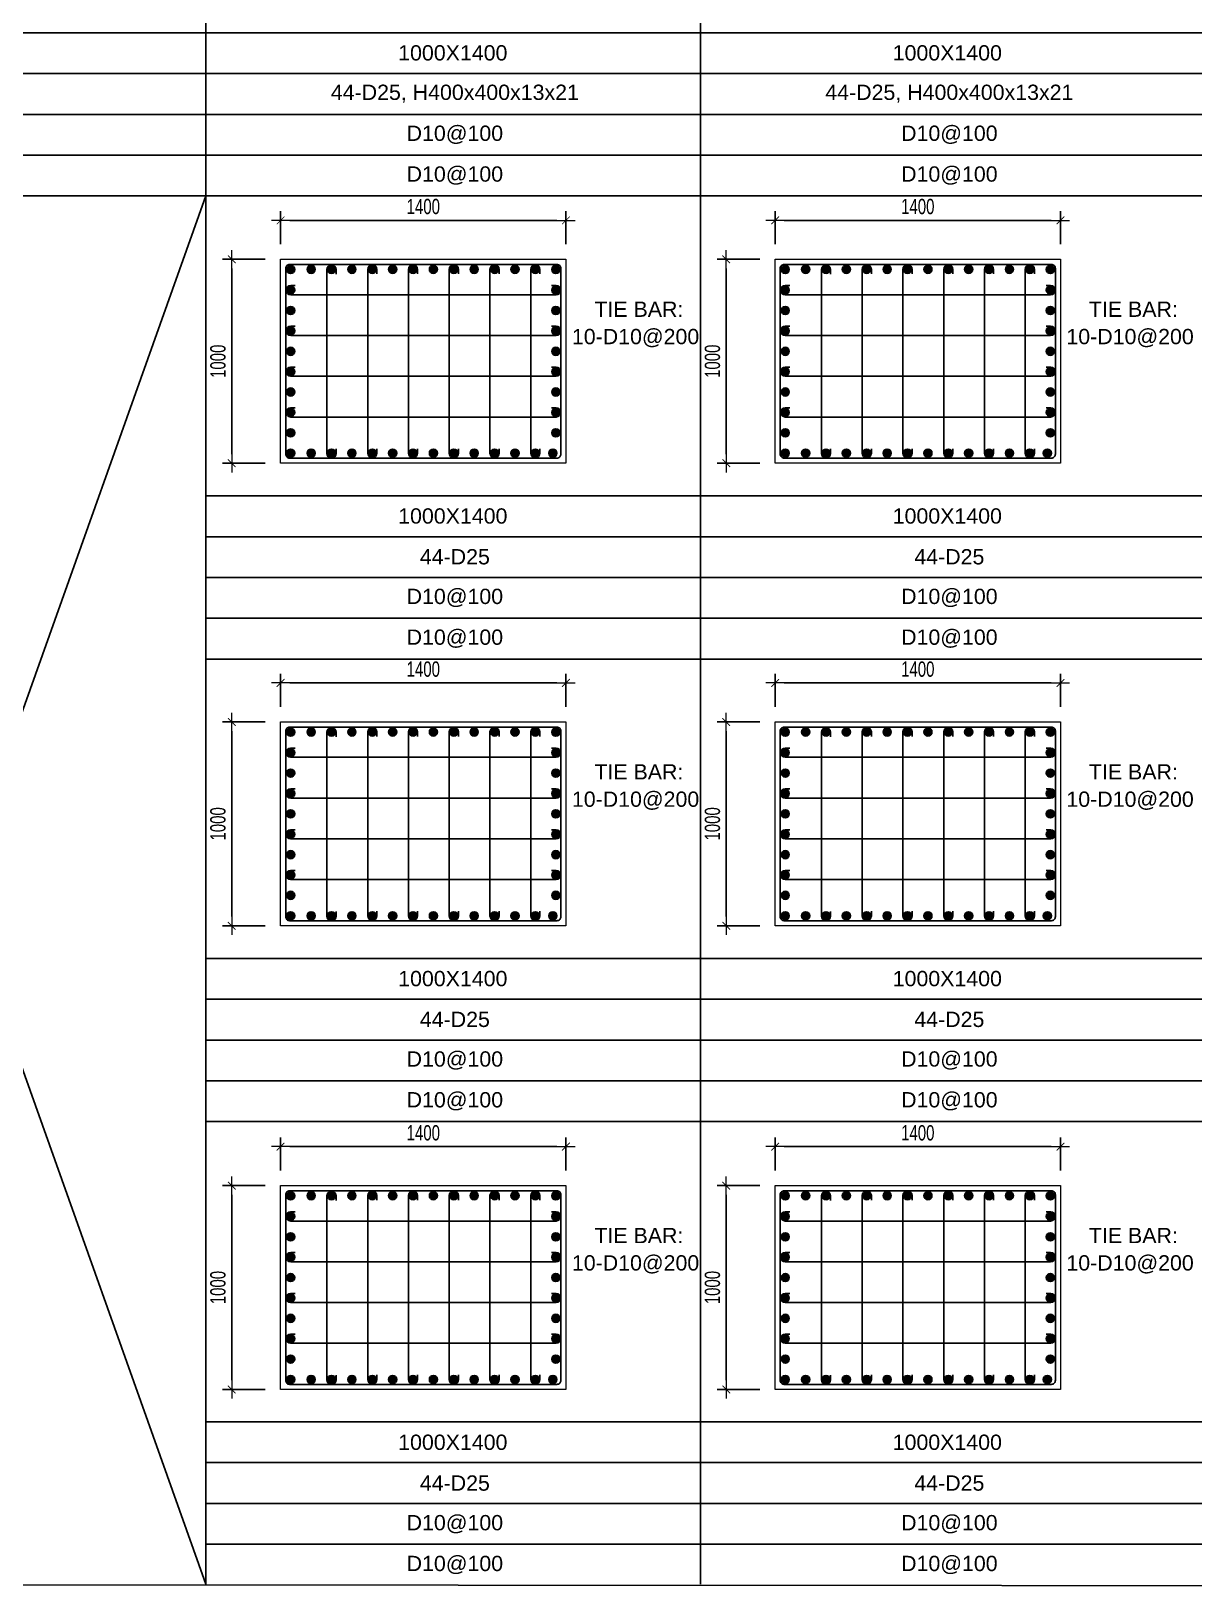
# Model space of a CAD drawing. Header units: millimetres. Extents: x 49323 to 538172, y -39336 to 181761.
# Drawn here: x 267523 to 273228, y 45997 to 53629 of the extents above; entities that cross this region are included whole.
import ezdxf
from ezdxf.enums import TextEntityAlignment as Align

# ---------------------------------------------------------------- set-up
doc = ezdxf.new("R2010")
doc.units = ezdxf.units.MM
doc.linetypes.add('CENTER2', pattern=[1.125, 0.75, -0.125, 0.125, -0.125])
doc.layers.get('Defpoints').update_dxf_attribs({"color": 151, "lineweight": 9})
for name, color, linetype in [('2', 2, 'Continuous'), ('A-ANNO-LEAD', 4, 'Continuous'), ('CEN', 1, 'CENTER2'), ('STL', 3, 'Continuous'), ('TIT1', 3, 'Continuous')]:
    doc.layers.add(name, color=color, linetype=linetype)
doc.layers.add('NDC_S_CONTINUOUS', color=3, linetype='Continuous', lineweight=20)
doc.layers.add('NDC_S_DIM', color=1, linetype='Continuous', lineweight=15)
doc.styles.add('NDC_ARIAL', font='arial.ttf', dxfattribs={"width": 0.85})
doc.styles.add('NDC_DIM', font='', dxfattribs={"width": 0.75})
doc.styles.get('NDC_DIM').set_extended_font_data('Dotum')
doc.dimstyles.new('NDC_dim_30', dxfattribs={"dimscale": 30, "dimtxt": 2.5, "dimasz": 1.5, "dimexe": 1.5, "dimexo": 2.5, "dimgap": 1, "dimtad": 1, "dimdec": 0, "dimzin": 0, "dimdsep": 46, "dimtxsty": 'NDC_DIM', "dimblk": 'DIMMARK', "dimcen": 0.09, "dimdle": 1.2, "dimclrd": 1, "dimclre": 1, "dimclrt": 3, "dimadec": 0, "dimazin": 0, "dimtfac": 1, "dimtdec": 0, "dimtix": 1, "dimtofl": 0, "dimtmove": 0, "dimatfit": 3, "dimfxl": 8, "dimfxlon": 1, "dimtolj": 1, "dimtzin": 0, "dimarcsym": 0})

# ---------------------------------------------------------------- blocks, each defined once
blk = doc.blocks.new('8')
at = {"layer": '2'}
blk.add_hatch(color=256, dxfattribs=at).paths.add_polyline_path([(20, 0, 0.386127), (1.9, 19.9), (-1.9, 19.9, 0.386127), (-20, 0, 1)])
blk.add_circle((0, 0), 20, dxfattribs=at)
blk = doc.blocks.new('5')
at = {"layer": 'CEN', "rotation": 180}
blk.add_blockref('8', (0, 0), dxfattribs=at)
blk = doc.blocks.new('DIMMARK')
at = {"layer": 'NDC_S_DIM', "color": 1}
blk.add_line((-1.5, 0), (1, 0), dxfattribs=at)
at = {"layer": 'NDC_S_DIM', "color": 2, "const_width": 0.1}
blk.add_lwpolyline([(-0.42, -0.42), (0.42, 0.42)], dxfattribs=at)
blk = doc.blocks.new('*D1244')
at = {"layer": 'Defpoints', "color": 0, "ltscale": 40, "transparency": 16777216}
for p in [(270146.9, 48156.6), (268746.9, 47965.4), (270146.9, 47965.4)]:
    blk.add_point(p, dxfattribs=at)
at = {"layer": 'NDC_S_DIM', "color": 1, "lineweight": -2, "ltscale": 40, "transparency": 16777216}
for p, q in [((268746.9, 48040.4), (268746.9, 48201.6)), ((270146.9, 48040.4), (270146.9, 48201.6)), ((268791.9, 48156.6), (270101.9, 48156.6))]:
    blk.add_line(p, q, dxfattribs=at)
at = {"layer": 'NDC_S_DIM', "color": 1, "lineweight": -2, "ltscale": 40, "transparency": 16777216, "xscale": 45, "yscale": 45, "zscale": 45, "rotation": 180}
blk.add_blockref('DIMMARK', (268746.9, 48156.6), dxfattribs=at)
at = {"layer": 'NDC_S_DIM', "color": 1, "lineweight": -2, "ltscale": 40, "transparency": 16777216, "xscale": 45, "yscale": 45, "zscale": 45}
blk.add_blockref('DIMMARK', (270146.9, 48156.6), dxfattribs=at)
at = {"layer": 'NDC_S_DIM', "color": 3, "ltscale": 40, "transparency": 16777216, "insert": (269446.9, 48224.1), "char_height": 75, "attachment_point": 5, "style": 'NDC_DIM'}
blk.add_mtext('\\A1;1400', dxfattribs=at)
blk = doc.blocks.new('*D1245')
at = {"layer": 'Defpoints', "color": 0, "ltscale": 40, "transparency": 16777216}
for p in [(268746.9, 47965.4), (268507.2, 46965.4), (268746.9, 46965.4)]:
    blk.add_point(p, dxfattribs=at)
at = {"layer": 'NDC_S_DIM', "color": 1, "lineweight": -2, "ltscale": 40, "transparency": 16777216}
for p, q in [((268671.9, 47965.4), (268462.2, 47965.4)), ((268507.2, 47920.4), (268507.2, 47010.4)), ((268671.9, 46965.4), (268462.2, 46965.4))]:
    blk.add_line(p, q, dxfattribs=at)
at = {"layer": 'NDC_S_DIM', "color": 1, "lineweight": -2, "ltscale": 40, "transparency": 16777216, "xscale": 45, "yscale": 45, "zscale": 45}
for p, rotation in [((268507.2, 47965.4), 90), ((268507.2, 46965.4), 270)]:
    blk.add_blockref('DIMMARK', p, dxfattribs=dict(at, rotation=rotation))
at = {"layer": 'NDC_S_DIM', "color": 3, "ltscale": 40, "transparency": 16777216, "insert": (268439.7, 47465.4), "char_height": 75, "attachment_point": 5, "rotation": 90, "style": 'NDC_DIM'}
blk.add_mtext('\\A1;1000', dxfattribs=at)
blk = doc.blocks.new('*D1282')
at = {"layer": 'Defpoints', "color": 0, "ltscale": 40, "transparency": 16777216}
for p in [(270146.9, 50431.3), (268746.9, 50240.1), (270146.9, 50240.1)]:
    blk.add_point(p, dxfattribs=at)
at = {"layer": 'NDC_S_DIM', "color": 1, "lineweight": -2, "ltscale": 40, "transparency": 16777216}
for p, q in [((268746.9, 50315.1), (268746.9, 50476.3)), ((270146.9, 50315.1), (270146.9, 50476.3)), ((268791.9, 50431.3), (270101.9, 50431.3))]:
    blk.add_line(p, q, dxfattribs=at)
at = {"layer": 'NDC_S_DIM', "color": 1, "lineweight": -2, "ltscale": 40, "transparency": 16777216, "xscale": 45, "yscale": 45, "zscale": 45, "rotation": 180}
blk.add_blockref('DIMMARK', (268746.9, 50431.3), dxfattribs=at)
at = {"layer": 'NDC_S_DIM', "color": 1, "lineweight": -2, "ltscale": 40, "transparency": 16777216, "xscale": 45, "yscale": 45, "zscale": 45}
blk.add_blockref('DIMMARK', (270146.9, 50431.3), dxfattribs=at)
at = {"layer": 'NDC_S_DIM', "color": 3, "ltscale": 40, "transparency": 16777216, "insert": (269446.9, 50498.9), "char_height": 75, "attachment_point": 5, "style": 'NDC_DIM'}
blk.add_mtext('\\A1;1400', dxfattribs=at)
blk = doc.blocks.new('*D1283')
at = {"layer": 'Defpoints', "color": 0, "ltscale": 40, "transparency": 16777216}
for p in [(268746.9, 50240.1), (268507.2, 49240.1), (268746.9, 49240.1)]:
    blk.add_point(p, dxfattribs=at)
at = {"layer": 'NDC_S_DIM', "color": 1, "lineweight": -2, "ltscale": 40, "transparency": 16777216}
for p, q in [((268671.9, 50240.1), (268462.2, 50240.1)), ((268507.2, 50195.1), (268507.2, 49285.1)), ((268671.9, 49240.1), (268462.2, 49240.1))]:
    blk.add_line(p, q, dxfattribs=at)
at = {"layer": 'NDC_S_DIM', "color": 1, "lineweight": -2, "ltscale": 40, "transparency": 16777216, "xscale": 45, "yscale": 45, "zscale": 45}
for p, rotation in [((268507.2, 50240.1), 90), ((268507.2, 49240.1), 270)]:
    blk.add_blockref('DIMMARK', p, dxfattribs=dict(at, rotation=rotation))
at = {"layer": 'NDC_S_DIM', "color": 3, "ltscale": 40, "transparency": 16777216, "insert": (268439.7, 49740.1), "char_height": 75, "attachment_point": 5, "rotation": 90, "style": 'NDC_DIM'}
blk.add_mtext('\\A1;1000', dxfattribs=at)
blk = doc.blocks.new('*D1284')
at = {"layer": 'Defpoints', "color": 0, "ltscale": 40, "transparency": 16777216}
for p in [(270146.9, 52700.7), (268746.9, 52509.6), (270146.9, 52509.6)]:
    blk.add_point(p, dxfattribs=at)
at = {"layer": 'NDC_S_DIM', "color": 1, "lineweight": -2, "ltscale": 40, "transparency": 16777216}
for p, q in [((268746.9, 52584.6), (268746.9, 52745.7)), ((270146.9, 52584.6), (270146.9, 52745.7)), ((268791.9, 52700.7), (270101.9, 52700.7))]:
    blk.add_line(p, q, dxfattribs=at)
at = {"layer": 'NDC_S_DIM', "color": 1, "lineweight": -2, "ltscale": 40, "transparency": 16777216, "xscale": 45, "yscale": 45, "zscale": 45, "rotation": 180}
blk.add_blockref('DIMMARK', (268746.9, 52700.7), dxfattribs=at)
at = {"layer": 'NDC_S_DIM', "color": 1, "lineweight": -2, "ltscale": 40, "transparency": 16777216, "xscale": 45, "yscale": 45, "zscale": 45}
blk.add_blockref('DIMMARK', (270146.9, 52700.7), dxfattribs=at)
at = {"layer": 'NDC_S_DIM', "color": 3, "ltscale": 40, "transparency": 16777216, "insert": (269446.9, 52768.3), "char_height": 75, "attachment_point": 5, "style": 'NDC_DIM'}
blk.add_mtext('\\A1;1400', dxfattribs=at)
blk = doc.blocks.new('*D1285')
at = {"layer": 'Defpoints', "color": 0, "ltscale": 40, "transparency": 16777216}
for p in [(268746.9, 52509.6), (268507.2, 51509.6), (268746.9, 51509.6)]:
    blk.add_point(p, dxfattribs=at)
at = {"layer": 'NDC_S_DIM', "color": 1, "lineweight": -2, "ltscale": 40, "transparency": 16777216}
for p, q in [((268671.9, 52509.6), (268462.2, 52509.6)), ((268507.2, 52464.6), (268507.2, 51554.6)), ((268671.9, 51509.6), (268462.2, 51509.6))]:
    blk.add_line(p, q, dxfattribs=at)
at = {"layer": 'NDC_S_DIM', "color": 1, "lineweight": -2, "ltscale": 40, "transparency": 16777216, "xscale": 45, "yscale": 45, "zscale": 45}
for p, rotation in [((268507.2, 52509.6), 90), ((268507.2, 51509.6), 270)]:
    blk.add_blockref('DIMMARK', p, dxfattribs=dict(at, rotation=rotation))
at = {"layer": 'NDC_S_DIM', "color": 3, "ltscale": 40, "transparency": 16777216, "insert": (268439.7, 52009.6), "char_height": 75, "attachment_point": 5, "rotation": 90, "style": 'NDC_DIM'}
blk.add_mtext('\\A1;1000', dxfattribs=at)
blk = doc.blocks.new('*D1296')
at = {"layer": 'Defpoints', "color": 0, "ltscale": 40, "transparency": 16777216}
for p in [(272573, 48156.6), (271173, 47965.4), (272573, 47965.4)]:
    blk.add_point(p, dxfattribs=at)
at = {"layer": 'NDC_S_DIM', "color": 1, "lineweight": -2, "ltscale": 40, "transparency": 16777216}
for p, q in [((271173, 48040.4), (271173, 48201.6)), ((272573, 48040.4), (272573, 48201.6)), ((271218, 48156.6), (272528, 48156.6))]:
    blk.add_line(p, q, dxfattribs=at)
at = {"layer": 'NDC_S_DIM', "color": 1, "lineweight": -2, "ltscale": 40, "transparency": 16777216, "xscale": 45, "yscale": 45, "zscale": 45, "rotation": 180}
blk.add_blockref('DIMMARK', (271173, 48156.6), dxfattribs=at)
at = {"layer": 'NDC_S_DIM', "color": 1, "lineweight": -2, "ltscale": 40, "transparency": 16777216, "xscale": 45, "yscale": 45, "zscale": 45}
blk.add_blockref('DIMMARK', (272573, 48156.6), dxfattribs=at)
at = {"layer": 'NDC_S_DIM', "color": 3, "ltscale": 40, "transparency": 16777216, "insert": (271873, 48224.1), "char_height": 75, "attachment_point": 5, "style": 'NDC_DIM'}
blk.add_mtext('\\A1;1400', dxfattribs=at)
blk = doc.blocks.new('*D1297')
at = {"layer": 'Defpoints', "color": 0, "ltscale": 40, "transparency": 16777216}
for p in [(271173, 47965.4), (270933.3, 46965.4), (271173, 46965.4)]:
    blk.add_point(p, dxfattribs=at)
at = {"layer": 'NDC_S_DIM', "color": 1, "lineweight": -2, "ltscale": 40, "transparency": 16777216}
for p, q in [((271098, 47965.4), (270888.3, 47965.4)), ((270933.3, 47920.4), (270933.3, 47010.4)), ((271098, 46965.4), (270888.3, 46965.4))]:
    blk.add_line(p, q, dxfattribs=at)
at = {"layer": 'NDC_S_DIM', "color": 1, "lineweight": -2, "ltscale": 40, "transparency": 16777216, "xscale": 45, "yscale": 45, "zscale": 45}
for p, rotation in [((270933.3, 47965.4), 90), ((270933.3, 46965.4), 270)]:
    blk.add_blockref('DIMMARK', p, dxfattribs=dict(at, rotation=rotation))
at = {"layer": 'NDC_S_DIM', "color": 3, "ltscale": 40, "transparency": 16777216, "insert": (270865.8, 47465.4), "char_height": 75, "attachment_point": 5, "rotation": 90, "style": 'NDC_DIM'}
blk.add_mtext('\\A1;1000', dxfattribs=at)
blk = doc.blocks.new('*D1298')
at = {"layer": 'Defpoints', "color": 0, "ltscale": 40, "transparency": 16777216}
for p in [(272573, 50431.3), (271173, 50240.1), (272573, 50240.1)]:
    blk.add_point(p, dxfattribs=at)
at = {"layer": 'NDC_S_DIM', "color": 1, "lineweight": -2, "ltscale": 40, "transparency": 16777216}
for p, q in [((271173, 50315.1), (271173, 50476.3)), ((272573, 50315.1), (272573, 50476.3)), ((271218, 50431.3), (272528, 50431.3))]:
    blk.add_line(p, q, dxfattribs=at)
at = {"layer": 'NDC_S_DIM', "color": 1, "lineweight": -2, "ltscale": 40, "transparency": 16777216, "xscale": 45, "yscale": 45, "zscale": 45, "rotation": 180}
blk.add_blockref('DIMMARK', (271173, 50431.3), dxfattribs=at)
at = {"layer": 'NDC_S_DIM', "color": 1, "lineweight": -2, "ltscale": 40, "transparency": 16777216, "xscale": 45, "yscale": 45, "zscale": 45}
blk.add_blockref('DIMMARK', (272573, 50431.3), dxfattribs=at)
at = {"layer": 'NDC_S_DIM', "color": 3, "ltscale": 40, "transparency": 16777216, "insert": (271873, 50498.9), "char_height": 75, "attachment_point": 5, "style": 'NDC_DIM'}
blk.add_mtext('\\A1;1400', dxfattribs=at)
blk = doc.blocks.new('*D1299')
at = {"layer": 'Defpoints', "color": 0, "ltscale": 40, "transparency": 16777216}
for p in [(271173, 50240.1), (270933.3, 49240.1), (271173, 49240.1)]:
    blk.add_point(p, dxfattribs=at)
at = {"layer": 'NDC_S_DIM', "color": 1, "lineweight": -2, "ltscale": 40, "transparency": 16777216}
for p, q in [((271098, 50240.1), (270888.3, 50240.1)), ((270933.3, 50195.1), (270933.3, 49285.1)), ((271098, 49240.1), (270888.3, 49240.1))]:
    blk.add_line(p, q, dxfattribs=at)
at = {"layer": 'NDC_S_DIM', "color": 1, "lineweight": -2, "ltscale": 40, "transparency": 16777216, "xscale": 45, "yscale": 45, "zscale": 45}
for p, rotation in [((270933.3, 50240.1), 90), ((270933.3, 49240.1), 270)]:
    blk.add_blockref('DIMMARK', p, dxfattribs=dict(at, rotation=rotation))
at = {"layer": 'NDC_S_DIM', "color": 3, "ltscale": 40, "transparency": 16777216, "insert": (270865.8, 49740.1), "char_height": 75, "attachment_point": 5, "rotation": 90, "style": 'NDC_DIM'}
blk.add_mtext('\\A1;1000', dxfattribs=at)
blk = doc.blocks.new('*D1300')
at = {"layer": 'Defpoints', "color": 0, "ltscale": 40, "transparency": 16777216}
for p in [(272573, 52700.7), (271173, 52509.6), (272573, 52509.6)]:
    blk.add_point(p, dxfattribs=at)
at = {"layer": 'NDC_S_DIM', "color": 1, "lineweight": -2, "ltscale": 40, "transparency": 16777216}
for p, q in [((271173, 52584.6), (271173, 52745.7)), ((272573, 52584.6), (272573, 52745.7)), ((271218, 52700.7), (272528, 52700.7))]:
    blk.add_line(p, q, dxfattribs=at)
at = {"layer": 'NDC_S_DIM', "color": 1, "lineweight": -2, "ltscale": 40, "transparency": 16777216, "xscale": 45, "yscale": 45, "zscale": 45, "rotation": 180}
blk.add_blockref('DIMMARK', (271173, 52700.7), dxfattribs=at)
at = {"layer": 'NDC_S_DIM', "color": 1, "lineweight": -2, "ltscale": 40, "transparency": 16777216, "xscale": 45, "yscale": 45, "zscale": 45}
blk.add_blockref('DIMMARK', (272573, 52700.7), dxfattribs=at)
at = {"layer": 'NDC_S_DIM', "color": 3, "ltscale": 40, "transparency": 16777216, "insert": (271873, 52768.3), "char_height": 75, "attachment_point": 5, "style": 'NDC_DIM'}
blk.add_mtext('\\A1;1400', dxfattribs=at)
blk = doc.blocks.new('*D1301')
at = {"layer": 'Defpoints', "color": 0, "ltscale": 40, "transparency": 16777216}
for p in [(271173, 52509.6), (270933.3, 51509.6), (271173, 51509.6)]:
    blk.add_point(p, dxfattribs=at)
at = {"layer": 'NDC_S_DIM', "color": 1, "lineweight": -2, "ltscale": 40, "transparency": 16777216}
for p, q in [((271098, 52509.6), (270888.3, 52509.6)), ((270933.3, 52464.6), (270933.3, 51554.6)), ((271098, 51509.6), (270888.3, 51509.6))]:
    blk.add_line(p, q, dxfattribs=at)
at = {"layer": 'NDC_S_DIM', "color": 1, "lineweight": -2, "ltscale": 40, "transparency": 16777216, "xscale": 45, "yscale": 45, "zscale": 45}
for p, rotation in [((270933.3, 52509.6), 90), ((270933.3, 51509.6), 270)]:
    blk.add_blockref('DIMMARK', p, dxfattribs=dict(at, rotation=rotation))
at = {"layer": 'NDC_S_DIM', "color": 3, "ltscale": 40, "transparency": 16777216, "insert": (270865.8, 52009.6), "char_height": 75, "attachment_point": 5, "rotation": 90, "style": 'NDC_DIM'}
blk.add_mtext('\\A1;1000', dxfattribs=at)

msp = doc.modelspace()

# ---------------------------------------------------------------- linework, layer by layer
at = {"layer": '2', "lineweight": -2, "ltscale": 1000}
for points in [[(270121.9, 52464.6), (270121.9, 51554.6, -0.414214), (270101.9, 51534.6), (268791.9, 51534.6, -0.414214), (268771.9, 51554.6), (268771.9, 52464.6, -0.414214), (268791.9, 52484.6), (270101.9, 52484.6, -0.414214)], [(272548, 52464.6), (272548, 51554.6, -0.414214), (272528, 51534.6), (271218, 51534.6, -0.414214), (271198, 51554.6), (271198, 52464.6, -0.414214), (271218, 52484.6), (272528, 52484.6, -0.414214)], [(270121.9, 50195.1), (270121.9, 49285.1, -0.414214), (270101.9, 49265.1), (268791.9, 49265.1, -0.414214), (268771.9, 49285.1), (268771.9, 50195.1, -0.414214), (268791.9, 50215.1), (270101.9, 50215.1, -0.414214)], [(272548, 50195.1), (272548, 49285.1, -0.414214), (272528, 49265.1), (271218, 49265.1, -0.414214), (271198, 49285.1), (271198, 50195.1, -0.414214), (271218, 50215.1), (272528, 50215.1, -0.414214)], [(270121.9, 47920.4), (270121.9, 47010.4, -0.414214), (270101.9, 46990.4), (268791.9, 46990.4, -0.414214), (268771.9, 47010.4), (268771.9, 47920.4, -0.414214), (268791.9, 47940.4), (270101.9, 47940.4, -0.414214)], [(272548, 47920.4), (272548, 47010.4, -0.414214), (272528, 46990.4), (271218, 46990.4, -0.414214), (271198, 47010.4), (271198, 47920.4, -0.414214), (271218, 47940.4), (272528, 47940.4, -0.414214)]]:
    msp.add_lwpolyline(points, format="xyb", close=True, dxfattribs=at)
at = {"layer": '2'}
for points in [[(269019.1, 51579.2), (269019.1, 51557.1, -1), (268974.1, 51557.1), (268974.1, 52459.1, -1), (269019.1, 52459.1), (269019.1, 52436.9)], [(269219.1, 51580.7), (269219.1, 51558.5, -1), (269174.1, 51558.5), (269174.1, 52460.5, -1), (269219.1, 52460.5), (269219.1, 52438.4)], [(269419.1, 51580.7), (269419.1, 51558.5, -1), (269374.1, 51558.5), (269374.1, 52460.5, -1), (269419.1, 52460.5), (269419.1, 52438.4)], [(269619.1, 51580.7), (269619.1, 51558.5, -1), (269574.1, 51558.5), (269574.1, 52460.5, -1), (269619.1, 52460.5), (269619.1, 52438.4)], [(269819.1, 51580.7), (269819.1, 51558.5, -1), (269774.1, 51558.5), (269774.1, 52460.5, -1), (269819.1, 52460.5), (269819.1, 52438.4)], [(270019.1, 51580.7), (270019.1, 51558.5, -1), (269974.1, 51558.5), (269974.1, 52460.5, -1), (270019.1, 52460.5), (270019.1, 52438.4)], [(271445.2, 51579.2), (271445.2, 51557.1, -1), (271400.2, 51557.1), (271400.2, 52459.1, -1), (271445.2, 52459.1), (271445.2, 52436.9)], [(271645.2, 51580.7), (271645.2, 51558.5, -1), (271600.2, 51558.5), (271600.2, 52460.5, -1), (271645.2, 52460.5), (271645.2, 52438.4)], [(271845.2, 51580.7), (271845.2, 51558.5, -1), (271800.2, 51558.5), (271800.2, 52460.5, -1), (271845.2, 52460.5), (271845.2, 52438.4)], [(272045.2, 51580.7), (272045.2, 51558.5, -1), (272000.2, 51558.5), (272000.2, 52460.5, -1), (272045.2, 52460.5), (272045.2, 52438.4)], [(272245.2, 51580.7), (272245.2, 51558.5, -1), (272200.2, 51558.5), (272200.2, 52460.5, -1), (272245.2, 52460.5), (272245.2, 52438.4)], [(272445.2, 51580.7), (272445.2, 51558.5, -1), (272400.2, 51558.5), (272400.2, 52460.5, -1), (272445.2, 52460.5), (272445.2, 52438.4)], [(268818.8, 52381.1), (268796.6, 52381.1, 1), (268796.6, 52336.1), (270098.7, 52336.1, 1), (270098.7, 52381.1), (270076.5, 52381.1)], [(271244.9, 52381.1), (271222.7, 52381.1, 1), (271222.7, 52336.1), (272524.8, 52336.1, 1), (272524.8, 52381.1), (272502.6, 52381.1)], [(268818.8, 52181.1), (268796.6, 52181.1, 1), (268796.6, 52136.1), (270098.7, 52136.1, 1), (270098.7, 52181.1), (270076.5, 52181.1)], [(271244.9, 52181.1), (271222.7, 52181.1, 1), (271222.7, 52136.1), (272524.8, 52136.1, 1), (272524.8, 52181.1), (272502.6, 52181.1)], [(268818.8, 51981.1), (268796.6, 51981.1, 1), (268796.6, 51936.1), (270098.7, 51936.1, 1), (270098.7, 51981.1), (270076.5, 51981.1)], [(271244.9, 51981.1), (271222.7, 51981.1, 1), (271222.7, 51936.1), (272524.8, 51936.1, 1), (272524.8, 51981.1), (272502.6, 51981.1)], [(268818.8, 51781.1), (268796.6, 51781.1, 1), (268796.6, 51736.1), (270098.7, 51736.1, 1), (270098.7, 51781.1), (270076.5, 51781.1)], [(271244.9, 51781.1), (271222.7, 51781.1, 1), (271222.7, 51736.1), (272524.8, 51736.1, 1), (272524.8, 51781.1), (272502.6, 51781.1)], [(269019.1, 49309.8), (269019.1, 49287.6, -1), (268974.1, 49287.6), (268974.1, 50189.6, -1), (269019.1, 50189.6), (269019.1, 50167.5)], [(269219.1, 49311.2), (269219.1, 49289.1, -1), (269174.1, 49289.1), (269174.1, 50191.1, -1), (269219.1, 50191.1), (269219.1, 50169)], [(269419.1, 49311.2), (269419.1, 49289.1, -1), (269374.1, 49289.1), (269374.1, 50191.1, -1), (269419.1, 50191.1), (269419.1, 50169)], [(269619.1, 49311.2), (269619.1, 49289.1, -1), (269574.1, 49289.1), (269574.1, 50191.1, -1), (269619.1, 50191.1), (269619.1, 50169)], [(269819.1, 49311.2), (269819.1, 49289.1, -1), (269774.1, 49289.1), (269774.1, 50191.1, -1), (269819.1, 50191.1), (269819.1, 50169)], [(270019.1, 49311.2), (270019.1, 49289.1, -1), (269974.1, 49289.1), (269974.1, 50191.1, -1), (270019.1, 50191.1), (270019.1, 50169)], [(271445.2, 49309.8), (271445.2, 49287.6, -1), (271400.2, 49287.6), (271400.2, 50189.6, -1), (271445.2, 50189.6), (271445.2, 50167.5)], [(271645.2, 49311.2), (271645.2, 49289.1, -1), (271600.2, 49289.1), (271600.2, 50191.1, -1), (271645.2, 50191.1), (271645.2, 50169)], [(271845.2, 49311.2), (271845.2, 49289.1, -1), (271800.2, 49289.1), (271800.2, 50191.1, -1), (271845.2, 50191.1), (271845.2, 50169)], [(272045.2, 49311.2), (272045.2, 49289.1, -1), (272000.2, 49289.1), (272000.2, 50191.1, -1), (272045.2, 50191.1), (272045.2, 50169)], [(272245.2, 49311.2), (272245.2, 49289.1, -1), (272200.2, 49289.1), (272200.2, 50191.1, -1), (272245.2, 50191.1), (272245.2, 50169)], [(272445.2, 49311.2), (272445.2, 49289.1, -1), (272400.2, 49289.1), (272400.2, 50191.1, -1), (272445.2, 50191.1), (272445.2, 50169)], [(268818.8, 50111.7), (268796.6, 50111.7, 1), (268796.6, 50066.6), (270098.7, 50066.6, 1), (270098.7, 50111.7), (270076.5, 50111.7)], [(271244.9, 50111.7), (271222.7, 50111.7, 1), (271222.7, 50066.6), (272524.8, 50066.6, 1), (272524.8, 50111.7), (272502.6, 50111.7)], [(268818.8, 49911.7), (268796.6, 49911.7, 1), (268796.6, 49866.6), (270098.7, 49866.6, 1), (270098.7, 49911.7), (270076.5, 49911.7)], [(271244.9, 49911.7), (271222.7, 49911.7, 1), (271222.7, 49866.6), (272524.8, 49866.6, 1), (272524.8, 49911.7), (272502.6, 49911.7)], [(268818.8, 49711.7), (268796.6, 49711.7, 1), (268796.6, 49666.6), (270098.7, 49666.6, 1), (270098.7, 49711.7), (270076.5, 49711.7)], [(271244.9, 49711.7), (271222.7, 49711.7, 1), (271222.7, 49666.6), (272524.8, 49666.6, 1), (272524.8, 49711.7), (272502.6, 49711.7)], [(268818.8, 49511.7), (268796.6, 49511.7, 1), (268796.6, 49466.6), (270098.7, 49466.6, 1), (270098.7, 49511.7), (270076.5, 49511.7)], [(271244.9, 49511.7), (271222.7, 49511.7, 1), (271222.7, 49466.6), (272524.8, 49466.6, 1), (272524.8, 49511.7), (272502.6, 49511.7)], [(269019.1, 47035), (269019.1, 47012.9, -1), (268974.1, 47012.9), (268974.1, 47914.9, -1), (269019.1, 47914.9), (269019.1, 47892.8)], [(269219.1, 47036.5), (269219.1, 47014.4, -1), (269174.1, 47014.4), (269174.1, 47916.4, -1), (269219.1, 47916.4), (269219.1, 47894.3)], [(269419.1, 47036.5), (269419.1, 47014.4, -1), (269374.1, 47014.4), (269374.1, 47916.4, -1), (269419.1, 47916.4), (269419.1, 47894.3)], [(269619.1, 47036.5), (269619.1, 47014.4, -1), (269574.1, 47014.4), (269574.1, 47916.4, -1), (269619.1, 47916.4), (269619.1, 47894.3)], [(269819.1, 47036.5), (269819.1, 47014.4, -1), (269774.1, 47014.4), (269774.1, 47916.4, -1), (269819.1, 47916.4), (269819.1, 47894.3)], [(270019.1, 47036.5), (270019.1, 47014.4, -1), (269974.1, 47014.4), (269974.1, 47916.4, -1), (270019.1, 47916.4), (270019.1, 47894.3)], [(271445.2, 47035), (271445.2, 47012.9, -1), (271400.2, 47012.9), (271400.2, 47914.9, -1), (271445.2, 47914.9), (271445.2, 47892.8)], [(271645.2, 47036.5), (271645.2, 47014.4, -1), (271600.2, 47014.4), (271600.2, 47916.4, -1), (271645.2, 47916.4), (271645.2, 47894.3)], [(271845.2, 47036.5), (271845.2, 47014.4, -1), (271800.2, 47014.4), (271800.2, 47916.4, -1), (271845.2, 47916.4), (271845.2, 47894.3)], [(272045.2, 47036.5), (272045.2, 47014.4, -1), (272000.2, 47014.4), (272000.2, 47916.4, -1), (272045.2, 47916.4), (272045.2, 47894.3)], [(272245.2, 47036.5), (272245.2, 47014.4, -1), (272200.2, 47014.4), (272200.2, 47916.4, -1), (272245.2, 47916.4), (272245.2, 47894.3)], [(272445.2, 47036.5), (272445.2, 47014.4, -1), (272400.2, 47014.4), (272400.2, 47916.4, -1), (272445.2, 47916.4), (272445.2, 47894.3)], [(268818.8, 47837), (268796.6, 47837, 1), (268796.6, 47791.9), (270098.7, 47791.9, 1), (270098.7, 47837), (270076.5, 47837)], [(271244.9, 47837), (271222.7, 47837, 1), (271222.7, 47791.9), (272524.8, 47791.9, 1), (272524.8, 47837), (272502.6, 47837)], [(268818.8, 47637), (268796.6, 47637, 1), (268796.6, 47591.9), (270098.7, 47591.9, 1), (270098.7, 47637), (270076.5, 47637)], [(271244.9, 47637), (271222.7, 47637, 1), (271222.7, 47591.9), (272524.8, 47591.9, 1), (272524.8, 47637), (272502.6, 47637)], [(268818.8, 47437), (268796.6, 47437, 1), (268796.6, 47391.9), (270098.7, 47391.9, 1), (270098.7, 47437), (270076.5, 47437)], [(271244.9, 47437), (271222.7, 47437, 1), (271222.7, 47391.9), (272524.8, 47391.9, 1), (272524.8, 47437), (272502.6, 47437)], [(268818.8, 47237), (268796.6, 47237, 1), (268796.6, 47191.9), (270098.7, 47191.9, 1), (270098.7, 47237), (270076.5, 47237)], [(271244.9, 47237), (271222.7, 47237, 1), (271222.7, 47191.9), (272524.8, 47191.9, 1), (272524.8, 47237), (272502.6, 47237)]]:
    msp.add_lwpolyline(points, format="xyb", dxfattribs=at)
at = {"layer": 'A-ANNO-LEAD'}
msp.add_lwpolyline([(261616.2, 46010.1), (282951.2, 45997), (282951.2, 62617), (261616.2, 62630.1)], close=True, dxfattribs=at)
at = {"layer": 'NDC_S_CONTINUOUS', "ltscale": 70}
for points in [[(270146.9, 52509.6), (270146.9, 51509.6), (268746.9, 51509.6), (268746.9, 52509.6), (270146.9, 52509.6)], [(272573, 52509.6), (272573, 51509.6), (271173, 51509.6), (271173, 52509.6), (272573, 52509.6)], [(270146.9, 50240.1), (270146.9, 49240.1), (268746.9, 49240.1), (268746.9, 50240.1), (270146.9, 50240.1)], [(272573, 50240.1), (272573, 49240.1), (271173, 49240.1), (271173, 50240.1), (272573, 50240.1)], [(270146.9, 47965.4), (270146.9, 46965.4), (268746.9, 46965.4), (268746.9, 47965.4), (270146.9, 47965.4)], [(272573, 47965.4), (272573, 46965.4), (271173, 46965.4), (271173, 47965.4), (272573, 47965.4)]]:
    msp.add_lwpolyline(points, dxfattribs=at)
at = {"layer": 'TIT1'}
for p, q in [((268380.2, 62144.9), (268380.2, 46010.1)), ((270806.3, 62144.9), (270806.3, 46010.1)), ((282949.6, 52820.9), (261614.6, 52820.9)), ((282950.1, 50548.9), (268380.2, 50548.9)), ((282950.7, 48279.5), (268380.2, 48279.5))]:
    msp.add_line(p, q, dxfattribs=at)
at = {"layer": 'TIT1', "color": 8}
for p, q in [((282936.8, 53620.9), (262242.5, 53620.9)), ((282936.8, 53420.9), (262242.5, 53420.9)), ((282936.8, 53220.9), (262242.5, 53220.9)), ((282936.8, 53020.9), (262671.7, 53020.9)), ((265954.1, 52820.9), (268380.2, 46010.1)), ((265954.1, 46010.1), (268380.2, 52820.9)), ((282950.1, 51348.9), (268380.2, 51348.9)), ((282950.1, 51148.9), (268380.2, 51148.9)), ((282950.1, 50948.9), (268380.2, 50948.9)), ((282950.1, 50748.9), (268380.2, 50748.9)), ((282950.7, 49079.5), (268380.2, 49079.5)), ((282950.7, 48879.5), (268380.2, 48879.5)), ((282950.7, 48679.5), (268380.2, 48679.5)), ((282950.7, 48479.5), (268380.2, 48479.5)), ((282951.2, 46806.6), (268380.2, 46806.6)), ((282951.2, 46606.6), (268380.2, 46606.6)), ((282951.2, 46406.6), (268380.2, 46406.6)), ((282951.2, 46206.6), (268380.2, 46206.6))]:
    msp.add_line(p, q, dxfattribs=at)

# ---------------------------------------------------------------- block references
at = {"layer": 'STL', "xscale": -1}
for p in [(268796.6, 52459.6), (271222.7, 52459.6), (268796.6, 52358.6), (271222.7, 52358.6), (268796.6, 52258.6), (271222.7, 52258.6), (268796.6, 52158.6), (271222.7, 52158.6), (268796.6, 52058.6), (271222.7, 52058.6), (268796.6, 51958.6), (271222.7, 51958.6), (268796.6, 51858.6), (271222.7, 51858.6), (268796.6, 51758.6), (271222.7, 51758.6), (268796.6, 51658.6), (271222.7, 51658.6), (268796.6, 51558.6), (271222.7, 51558.6), (268796.6, 50190.1), (271222.7, 50190.1), (268796.6, 50089.2), (271222.7, 50089.2), (268796.6, 49989.2), (271222.7, 49989.2), (268796.6, 49889.2), (271222.7, 49889.2), (268796.6, 49789.2), (271222.7, 49789.2), (268796.6, 49689.2), (271222.7, 49689.2), (268796.6, 49589.2), (271222.7, 49589.2), (268796.6, 49489.2), (271222.7, 49489.2), (268796.6, 49389.2), (271222.7, 49389.2), (268796.6, 49289.2), (271222.7, 49289.2), (268796.6, 47915.4), (271222.7, 47915.4), (268796.6, 47814.4), (271222.7, 47814.4), (268796.6, 47714.4), (271222.7, 47714.4), (268796.6, 47614.4), (271222.7, 47614.4), (268796.6, 47514.4), (271222.7, 47514.4), (268796.6, 47414.4), (271222.7, 47414.4), (268796.6, 47314.4), (271222.7, 47314.4), (268796.6, 47214.4), (271222.7, 47214.4), (268796.6, 47114.4), (271222.7, 47114.4), (268796.6, 47014.4), (271222.7, 47014.4)]:
    msp.add_blockref('5', p, dxfattribs=at)
at = {"layer": 'STL', "xscale": -1, "rotation": 270}
for p in [(268896.6, 52460.5), (268996.6, 52460.5), (269096.6, 52460.5), (269196.6, 52460.5), (269296.6, 52460.5), (269396.6, 52460.5), (269496.6, 52460.5), (269596.6, 52460.5), (269696.6, 52460.5), (269796.6, 52460.5), (269896.6, 52460.5), (269996.6, 52460.5), (271322.7, 52460.5), (271422.7, 52460.5), (271522.7, 52460.5), (271622.7, 52460.5), (271722.7, 52460.5), (271822.7, 52460.5), (271922.7, 52460.5), (272022.7, 52460.5), (272122.7, 52460.5), (272222.7, 52460.5), (272322.7, 52460.5), (272422.7, 52460.5), (268796.6, 51558.6), (268896.6, 51558.6), (268996.6, 51558.6), (269096.6, 51558.6), (269196.6, 51558.6), (269296.6, 51558.6), (269396.6, 51558.6), (269496.6, 51558.6), (269596.6, 51558.6), (269696.6, 51558.6), (269796.6, 51558.6), (269896.6, 51558.6), (269996.6, 51558.6), (270082.5, 51558.6), (271222.7, 51558.6), (271322.7, 51558.6), (271422.7, 51558.6), (271522.7, 51558.6), (271622.7, 51558.6), (271722.7, 51558.6), (271822.7, 51558.6), (271922.7, 51558.6), (272022.7, 51558.6), (272122.7, 51558.6), (272222.7, 51558.6), (272322.7, 51558.6), (272422.7, 51558.6), (272508.6, 51558.6), (268896.6, 50191.1), (268996.6, 50191.1), (269096.6, 50191.1), (269196.6, 50191.1), (269296.6, 50191.1), (269396.6, 50191.1), (269496.6, 50191.1), (269596.6, 50191.1), (269696.6, 50191.1), (269796.6, 50191.1), (269896.6, 50191.1), (269996.6, 50191.1), (271322.7, 50191.1), (271422.7, 50191.1), (271522.7, 50191.1), (271622.7, 50191.1), (271722.7, 50191.1), (271822.7, 50191.1), (271922.7, 50191.1), (272022.7, 50191.1), (272122.7, 50191.1), (272222.7, 50191.1), (272322.7, 50191.1), (272422.7, 50191.1), (268796.6, 49289.2), (268896.6, 49289.2), (268996.6, 49289.2), (269096.6, 49289.2), (269196.6, 49289.2), (269296.6, 49289.2), (269396.6, 49289.2), (269496.6, 49289.2), (269596.6, 49289.2), (269696.6, 49289.2), (269796.6, 49289.2), (269896.6, 49289.2), (269996.6, 49289.2), (270082.5, 49289.2), (271222.7, 49289.2), (271322.7, 49289.2), (271422.7, 49289.2), (271522.7, 49289.2), (271622.7, 49289.2), (271722.7, 49289.2), (271822.7, 49289.2), (271922.7, 49289.2), (272022.7, 49289.2), (272122.7, 49289.2), (272222.7, 49289.2), (272322.7, 49289.2), (272422.7, 49289.2), (272508.6, 49289.2), (268896.6, 47916.4), (268996.6, 47916.4), (269096.6, 47916.4), (269196.6, 47916.4), (269296.6, 47916.4), (269396.6, 47916.4), (269496.6, 47916.4), (269596.6, 47916.4), (269696.6, 47916.4), (269796.6, 47916.4), (269896.6, 47916.4), (269996.6, 47916.4), (271322.7, 47916.4), (271422.7, 47916.4), (271522.7, 47916.4), (271622.7, 47916.4), (271722.7, 47916.4), (271822.7, 47916.4), (271922.7, 47916.4), (272022.7, 47916.4), (272122.7, 47916.4), (272222.7, 47916.4), (272322.7, 47916.4), (272422.7, 47916.4), (268796.6, 47014.4), (268896.6, 47014.4), (268996.6, 47014.4), (269096.6, 47014.4), (269196.6, 47014.4), (269296.6, 47014.4), (269396.6, 47014.4), (269496.6, 47014.4), (269596.6, 47014.4), (269696.6, 47014.4), (269796.6, 47014.4), (269896.6, 47014.4), (269996.6, 47014.4), (270082.5, 47014.4), (271222.7, 47014.4), (271322.7, 47014.4), (271422.7, 47014.4), (271522.7, 47014.4), (271622.7, 47014.4), (271722.7, 47014.4), (271822.7, 47014.4), (271922.7, 47014.4), (272022.7, 47014.4), (272122.7, 47014.4), (272222.7, 47014.4), (272322.7, 47014.4), (272422.7, 47014.4), (272508.6, 47014.4)]:
    msp.add_blockref('5', p, dxfattribs=at)
at = {"layer": 'STL'}
for p in [(270097.1, 52459.6), (272523.2, 52459.6), (270097.1, 52358.6), (272523.2, 52358.6), (270097.1, 52258.6), (272523.2, 52258.6), (270097.1, 52158.6), (272523.2, 52158.6), (270097.1, 52058.6), (272523.2, 52058.6), (270097.1, 51958.6), (272523.2, 51958.6), (270097.1, 51858.6), (272523.2, 51858.6), (270097.1, 51758.6), (272523.2, 51758.6), (270097.1, 51658.6), (272523.2, 51658.6), (270097.1, 50190.1), (272523.2, 50190.1), (270097.1, 50089.2), (272523.2, 50089.2), (270097.1, 49989.2), (272523.2, 49989.2), (270097.1, 49889.2), (272523.2, 49889.2), (270097.1, 49789.2), (272523.2, 49789.2), (270097.1, 49689.2), (272523.2, 49689.2), (270097.1, 49589.2), (272523.2, 49589.2), (270097.1, 49489.2), (272523.2, 49489.2), (270097.1, 49389.2), (272523.2, 49389.2), (270097.1, 47915.4), (272523.2, 47915.4), (270097.1, 47814.4), (272523.2, 47814.4), (270097.1, 47714.4), (272523.2, 47714.4), (270097.1, 47614.4), (272523.2, 47614.4), (270097.1, 47514.4), (272523.2, 47514.4), (270097.1, 47414.4), (272523.2, 47414.4), (270097.1, 47314.4), (272523.2, 47314.4), (270097.1, 47214.4), (272523.2, 47214.4), (270097.1, 47114.4), (272523.2, 47114.4)]:
    msp.add_blockref('5', p, dxfattribs=at)

# ---------------------------------------------------------------- texts
at = {"layer": 'TIT1', "style": 'NDC_ARIAL'}
for s, p in [('1000X1400', (269591.7, 53522.6)), ('1000X1400', (272017.8, 53522.6)), ('44-D25, H400x400x13x21', (269601.8, 53322.6)), ('44-D25, H400x400x13x21', (272027.9, 53322.6)), ('D10@100', (269601.8, 53122.6)), ('D10@100', (272027.9, 53122.6)), ('D10@100', (269601.8, 52922.6)), ('D10@100', (272027.9, 52922.6)), ('TIE BAR: ', (270519.2, 52264.9)), ('TIE BAR: ', (272945.3, 52264.9)), ('10-D10@200', (270488.4, 52125.2)), ('10-D10@200', (272914.5, 52125.2)), ('1000X1400', (269591.7, 51250.6)), ('1000X1400', (272017.8, 51250.6)), ('44-D25', (269601.8, 51050.6)), ('44-D25', (272027.9, 51050.6)), ('D10@100', (269601.8, 50850.6)), ('D10@100', (272027.9, 50850.6)), ('D10@100', (269601.8, 50650.6)), ('D10@100', (272027.9, 50650.6)), ('TIE BAR: ', (270519.2, 49995.4)), ('TIE BAR: ', (272945.3, 49995.4)), ('10-D10@200', (270488.4, 49855.7)), ('10-D10@200', (272914.5, 49855.7)), ('1000X1400', (269591.7, 48981.2)), ('1000X1400', (272017.8, 48981.2)), ('44-D25', (269601.8, 48781.2)), ('44-D25', (272027.9, 48781.2)), ('D10@100', (269601.8, 48581.2)), ('D10@100', (272027.9, 48581.2)), ('D10@100', (269601.8, 48381.2)), ('D10@100', (272027.9, 48381.2)), ('TIE BAR: ', (270519.2, 47720.7)), ('TIE BAR: ', (272945.3, 47720.7)), ('10-D10@200', (270488.4, 47581)), ('10-D10@200', (272914.5, 47581)), ('1000X1400', (269591.7, 46706.5)), ('1000X1400', (272017.8, 46706.5)), ('44-D25', (269601.8, 46506.5)), ('44-D25', (272027.9, 46506.5)), ('D10@100', (269601.8, 46306.5)), ('D10@100', (272027.9, 46306.5)), ('D10@100', (269601.8, 46106.5)), ('D10@100', (272027.9, 46106.5))]:
    msp.add_text(s, height=75, dxfattribs=at).set_placement(p, align=Align.MIDDLE)

# ---------------------------------------------------------------- dimensions: what is measured, and where the dimension line sits
at = {"layer": 'NDC_S_DIM', "ltscale": 40}
for base, p1, p2, picture, middle in [((270146.9, 52700.7), (268746.9, 52509.6), (270146.9, 52509.6), '*D1284', (269446.9, 52768.3)), ((272573, 52700.7), (271173, 52509.6), (272573, 52509.6), '*D1300', (271873, 52768.3)), ((270146.9, 50431.3), (268746.9, 50240.1), (270146.9, 50240.1), '*D1282', (269446.9, 50498.9)), ((272573, 50431.3), (271173, 50240.1), (272573, 50240.1), '*D1298', (271873, 50498.9)), ((270146.9, 48156.6), (268746.9, 47965.4), (270146.9, 47965.4), '*D1244', (269446.9, 48224.1)), ((272573, 48156.6), (271173, 47965.4), (272573, 47965.4), '*D1296', (271873, 48224.1))]:
    dim = msp.add_linear_dim(base=base, p1=p1, p2=p2, dimstyle='NDC_dim_30', dxfattribs=at)
    dim.commit()
    dim.dimension.update_dxf_attribs({"geometry": picture, "text_midpoint": middle})
for base, p1, p2, picture, middle in [((268507.2, 51509.6), (268746.9, 52509.6), (268746.9, 51509.6), '*D1285', (268439.7, 52009.6)), ((270933.3, 51509.6), (271173, 52509.6), (271173, 51509.6), '*D1301', (270865.8, 52009.6)), ((268507.2, 49240.1), (268746.9, 50240.1), (268746.9, 49240.1), '*D1283', (268439.7, 49740.1)), ((270933.3, 49240.1), (271173, 50240.1), (271173, 49240.1), '*D1299', (270865.8, 49740.1)), ((268507.2, 46965.4), (268746.9, 47965.4), (268746.9, 46965.4), '*D1245', (268439.7, 47465.4)), ((270933.3, 46965.4), (271173, 47965.4), (271173, 46965.4), '*D1297', (270865.8, 47465.4))]:
    dim = msp.add_linear_dim(base=base, p1=p1, p2=p2, angle=90, dimstyle='NDC_dim_30', dxfattribs=at)
    dim.commit()
    dim.dimension.update_dxf_attribs({"geometry": picture, "text_midpoint": middle})

doc.saveas('drawing.dxf')
